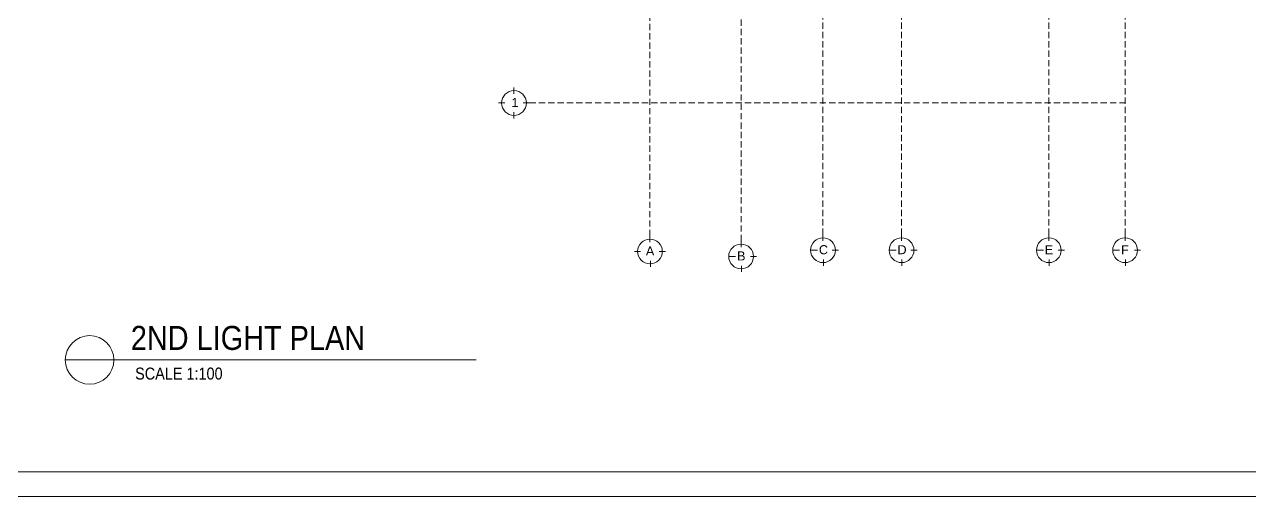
# Model space of a CAD drawing. Header units: millimetres. Extents: x 19632 to 183655, y 41319 to 69325.
# Drawn here: x 100075 to 124605, y 41319 to 50773 of the extents above; entities that cross this region are included whole.
import ezdxf

# ---------------------------------------------------------------- set-up
doc = ezdxf.new("R2010")
doc.units = ezdxf.units.MM
doc.header["$MEASUREMENT"] = 0
doc.linetypes.add('DASHED2', pattern=[0.375, 0.25, -0.125])
doc.linetypes.add('HIDDEN2', pattern=[0.1875, 0.125, -0.0625])
for name, color, linetype, lineweight in [('09-Arsiran', 8, 'Continuous', 5), ('AS', 8, 'HIDDEN2', 5), ('DIM', 1, 'Continuous', 5), ('l1', 5, 'Continuous', 5), ('LEGEND', 1, 'DASHED2', 50), ('XR-KOP A3_MOZART$0$KOP-A1$0$A-GRSKOP', 1, 'Continuous', 5)]:
    doc.layers.add(name, color=color, linetype=linetype, lineweight=lineweight)
doc.styles.add('40', font='arial.ttf', dxfattribs={"width": 0.9, "height": 100})
doc.styles.get("Standard").update_dxf_attribs({"font": 'arial.ttf'})

# ---------------------------------------------------------------- blocks, each defined once
blk = doc.blocks.new('hsdh')
at = {"layer": 'XR-KOP A3_MOZART$0$KOP-A1$0$A-GRSKOP', "color": 0, "linetype": 'Continuous', "lineweight": 5}
blk.add_lwpolyline([(145480, 82601), (107945, 82601), (107945, 56197), (145480, 56197)], close=True, dxfattribs=at)
at = {"layer": 'XR-KOP A3_MOZART$0$KOP-A1$0$A-GRSKOP', "color": 5, "linetype": 'Continuous', "lineweight": 5}
blk.add_lwpolyline([(145017, 82138), (108409, 82138), (108409, 56660), (145017, 56660)], close=True, dxfattribs=at)

msp = doc.modelspace()

# ---------------------------------------------------------------- linework, layer by layer
at = {"layer": '09-Arsiran'}
for p, q in [((109876.2, 49511), (109876.2, 49387)), ((109566.2, 49201), (109690.2, 49201)), ((110062.3, 49201), (110186.3, 49201)), ((109876.2, 49015), (109876.2, 48890.9)), ((112598.9, 46536.4), (112598.9, 46412.3)), ((114424.6, 46436.4), (114424.6, 46312.3)), ((116063.9, 46561.4), (116063.9, 46437.3)), ((117636.8, 46561.4), (117636.8, 46437.3)), ((120586.8, 46561.4), (120586.8, 46437.3)), ((122113.3, 46561.4), (122113.3, 46437.3)), ((112288.9, 46226.3), (112412.9, 46226.3)), ((112784.9, 46226.3), (112908.9, 46226.3)), ((114190.3, 46126.3), (114314.3, 46126.3)), ((114610.7, 46126.3), (114734.7, 46126.3)), ((115829.6, 46251.3), (115953.6, 46251.3)), ((116249.9, 46251.3), (116373.9, 46251.3)), ((117402.5, 46251.3), (117526.5, 46251.3)), ((117822.8, 46251.3), (117946.9, 46251.3)), ((120352.5, 46251.3), (120476.5, 46251.3)), ((120772.8, 46251.3), (120896.9, 46251.3)), ((121879, 46251.3), (122003, 46251.3)), ((122299.3, 46251.3), (122423.3, 46251.3)), ((112607.8, 46040.5), (112607.8, 45916.5)), ((114433.5, 45940.5), (114433.5, 45816.5)), ((116072.8, 46065.5), (116072.8, 45941.5)), ((117645.7, 46065.5), (117645.7, 45941.5)), ((120595.7, 46065.5), (120595.7, 45941.5)), ((122122.1, 46065.5), (122122.1, 45941.5))]:
    msp.add_line(p, q, dxfattribs=at)
for centre in [(109876.2, 49201), (112598.9, 46226.3), (114424.6, 46126.3), (116063.9, 46251.3), (117636.8, 46251.3), (120586.8, 46251.3), (122113.3, 46251.3)]:
    msp.add_circle(centre, 248, dxfattribs=at)
at = {"layer": 'AS', "ltscale": 1000}
for p, q in [((112598.9, 46536.4), (112598.9, 67073.9)), ((114424.6, 46436.4), (114424.6, 67073.9)), ((116063.9, 46561.4), (116063.9, 67073.9)), ((117636.8, 46561.4), (117636.8, 67073.9)), ((120586.8, 46561.4), (120586.8, 67073.9)), ((122113.3, 46561.4), (122113.3, 67073.9)), ((110186.3, 49201), (122114.7, 49201))]:
    msp.add_line(p, q, dxfattribs=at)
at = {"layer": 'l1'}
msp.add_line((100892.2, 44054.4), (109121.3, 44054.4), dxfattribs=at)
msp.add_circle((101378.7, 44054.4), 486.4, dxfattribs=at)

# ---------------------------------------------------------------- block references
at = {"layer": 'LEGEND', "xscale": 1.060683167240732, "yscale": 1.060683167240732, "zscale": 1.060683167240732}
msp.add_blockref('hsdh', (-15238.5, -18288.1), dxfattribs=at)

# ---------------------------------------------------------------- texts
at = {"layer": '09-Arsiran', "color": 2, "char_height": 181.6, "attachment_point": 1}
for s, width, insert in [('1', 43.207, (109827, 49302.3)), ('A', 43.207, (112517, 46327.7)), ('B', 43.207, (114342.8, 46227.7)), ('C', 43.207, (115982, 46352.7)), ('D', 43.207, (117554.9, 46352.7)), ('E', 43.207, (120504.9, 46352.7)), ('F', 181.624, (122031.4, 46352.7))]:
    msp.add_mtext_dynamic_manual_height_columns(s, width=width, gutter_width=908.1, heights=[0], dxfattribs=dict(at, insert=insert))
at = {"layer": 'DIM', "attachment_point": 5, "style": '40'}
for s, insert, char_height in [('{\\fCentury Gothic|b0|i0|c0|p34;2ND LIGHT PLAN }', (104549.8, 44491.9), 480.38), ('{\\fCentury Gothic|b0|i0|c0|p34;SCALE 1:100}', (103165.9, 43779.3), 240.19)]:
    msp.add_mtext(s, dxfattribs=dict(at, insert=insert, char_height=char_height))

doc.saveas('drawing.dxf')
